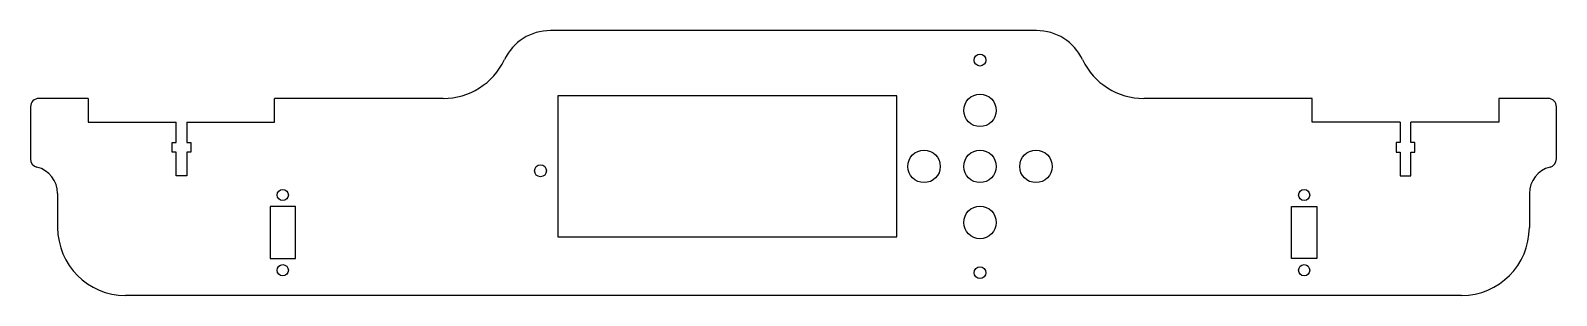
# Model space of a CAD drawing. Header units: millimetres. Extents: x 15 to 465, y 5 to 83.
import ezdxf

# ---------------------------------------------------------------- set-up
doc = ezdxf.new("R2010")
doc.units = ezdxf.units.MM

msp = doc.modelspace()

# ---------------------------------------------------------------- linework, layer by layer
at = {"color": 7, "true_color": 0xffffff}
for p, q in [((311.53, 83.48), (168.14, 83.48)), ((31.83, 63.48), (17.33, 63.48)), ((31.83, 63.48), (31.83, 56.48)), ((86.83, 56.48), (86.83, 63.48)), ((136.52, 63.48), (86.83, 63.48)), ((270.33, 64.23), (170.33, 64.23)), ((170.33, 64.23), (170.33, 22.73)), ((270.33, 22.73), (270.33, 64.23)), ((392.83, 63.48), (343.15, 63.48)), ((392.83, 56.48), (392.83, 63.48)), ((447.83, 63.48), (447.83, 56.48)), ((462.33, 63.48), (447.83, 63.48)), ((14.83, 60.98), (14.83, 45.68)), ((464.83, 45.68), (464.83, 60.98)), ((31.83, 56.48), (57.76, 56.48)), ((57.76, 50.48), (57.76, 56.48)), ((60.91, 56.48), (60.91, 50.48)), ((60.91, 56.48), (86.83, 56.48)), ((418.76, 56.48), (392.83, 56.48)), ((418.76, 56.48), (418.76, 50.48)), ((421.91, 50.48), (421.91, 56.48)), ((447.83, 56.48), (421.91, 56.48)), ((56.58, 50.48), (57.76, 50.48)), ((56.58, 47.68), (56.58, 50.48)), ((60.91, 50.48), (62.08, 50.48)), ((62.08, 50.48), (62.08, 47.68)), ((418.76, 50.48), (417.58, 50.48)), ((417.58, 50.48), (417.58, 47.68)), ((423.08, 50.48), (421.91, 50.48)), ((423.08, 47.68), (423.08, 50.48)), ((57.76, 47.68), (56.58, 47.68)), ((57.76, 40.68), (57.76, 47.68)), ((60.91, 47.68), (60.91, 40.68)), ((62.08, 47.68), (60.91, 47.68)), ((417.58, 47.68), (418.76, 47.68)), ((418.76, 47.68), (418.76, 40.68)), ((421.91, 40.68), (421.91, 47.68)), ((421.91, 47.68), (423.08, 47.68)), ((60.91, 40.68), (57.76, 40.68)), ((418.76, 40.68), (421.91, 40.68)), ((22.83, 35.48), (22.83, 25.48)), ((92.98, 31.63), (85.48, 31.63)), ((85.48, 31.63), (85.48, 16.33)), ((92.98, 16.33), (92.98, 31.63)), ((386.68, 16.33), (386.68, 31.63)), ((386.68, 31.63), (394.18, 31.63)), ((394.18, 31.63), (394.18, 16.33)), ((456.83, 35.48), (456.83, 25.48)), ((170.33, 22.73), (270.33, 22.73)), ((85.48, 16.33), (92.98, 16.33)), ((394.18, 16.33), (386.68, 16.33)), ((436.83, 5.48), (42.83, 5.48))]:
    msp.add_line(p, q, dxfattribs=at)
for centre, radius in [((294.83, 74.78), 1.75), ((294.83, 59.98), 4.79), ((278.33, 43.48), 4.79), ((294.83, 43.48), 4.79), ((311.33, 43.48), 4.79), ((165.23, 42.18), 1.75), ((89.23, 35.05), 1.65), ((390.43, 35.05), 1.65), ((294.83, 26.98), 4.79), ((89.23, 12.9), 1.65), ((294.83, 12.18), 1.75), ((390.43, 12.9), 1.65)]:
    msp.add_circle(centre, radius, dxfattribs=at)
for centre, radius, start, end in [((168.14, 68.48), 15, 90, 154.6231), ((311.53, 68.48), 15, 25.3769, 90), ((136.52, 83.48), 20, 270, 334.6231), ((343.15, 83.48), 20, 205.3769, 270), ((17.33, 60.98), 2.5, 90, 180), ((462.33, 60.98), 2.5, 0, 90), ((17.33, 45.68), 2.5, 180, 256.2259), ((462.33, 45.68), 2.5, 283.7741, 0), ((14.83, 35.48), 8, 0, 76.2259), ((464.83, 35.48), 8, 103.7741, 180), ((42.83, 25.48), 20, 180, 270), ((436.83, 25.48), 20, 270, 0)]:
    msp.add_arc(centre, radius, start, end, dxfattribs=at)

doc.saveas('drawing.dxf')
